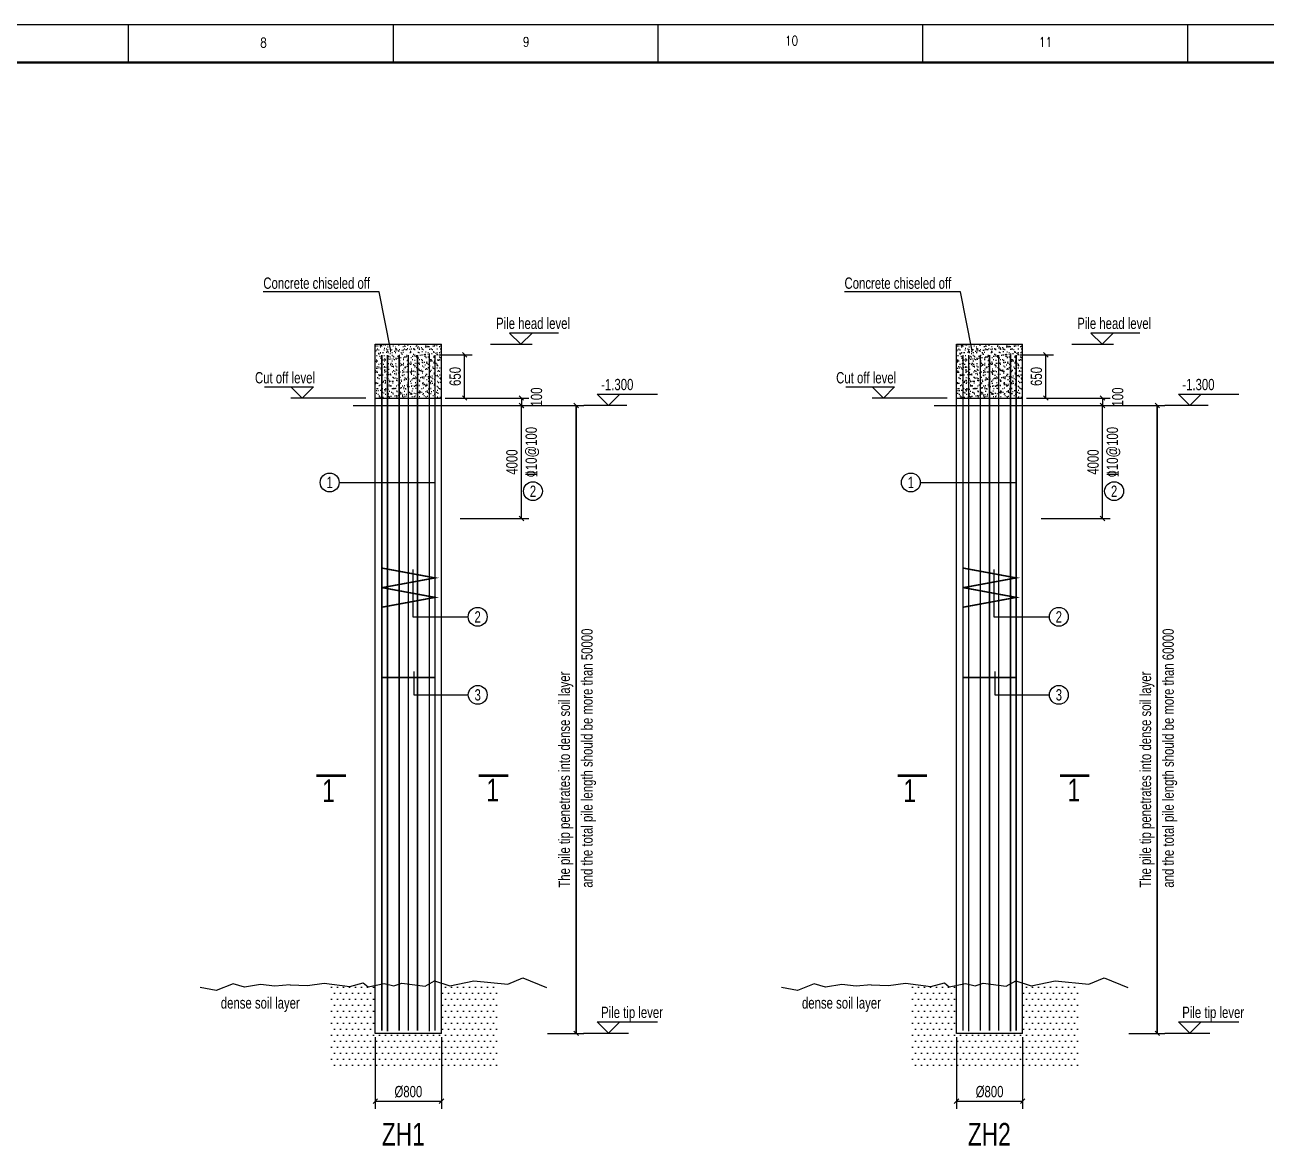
# Model space of a CAD drawing. Extents: x 878294 to 2409453, y -112941 to -40192.
# Drawn here: x 924616 to 957472, y -69877 to -40192 of the extents above; entities that cross this region are included whole.
import ezdxf
from ezdxf.enums import TextEntityAlignment as Align

# ---------------------------------------------------------------- set-up
doc = ezdxf.new("R2010")
doc.units = 0
doc.header["$LTSCALE"] = 2000
doc.header["$MEASUREMENT"] = 0
doc.layers.get('0').update_dxf_attribs({"linetype": 'CONTINUOUS'})
doc.layers.get('DEFPOINTS').update_dxf_attribs({"linetype": 'CONTINUOUS'})
for name, color, linetype in [('4', 2, 'CONTINUOUS'), ('S_01', 3, 'CONTINUOUS'), ('S_04', 2, 'CONTINUOUS'), ('S_07', 6, 'CONTINUOUS'), ('THIN', 1, 'CONTINUOUS')]:
    doc.layers.add(name, color=color, linetype=linetype)
doc.styles.add('KS', font='kstxt.shx', dxfattribs={"width": 0.75, "bigfont": 'kshz.shx'})
doc.styles.add('STANDA', font='romans.shx', dxfattribs={"width": 0.7, "bigfont": 'hztxt.shx'})
doc.dimstyles.new('KSDIM1', dxfattribs={"dimtxt": 300, "dimasz": 120, "dimexe": 200, "dimexo": 100, "dimgap": 100, "dimtad": 1, "dimdec": 0, "dimzin": 14, "dimdsep": 46, "dimtxsty": 'KS', "dimblk1": 'OBLIQUE', "dimblk2": 'OBLIQUE', "dimsah": 1, "dimcen": -900, "dimclrd": 7, "dimclre": 7, "dimclrt": 2, "dimadec": 3, "dimazin": 0, "dimtfac": 1, "dimtdec": 0, "dimtix": 1, "dimtmove": 2, "dimatfit": 2, "dimfxl": 200, "dimtolj": 1, "dimtzin": 14, "dimlwd": -3, "dimarcsym": 0})

# ---------------------------------------------------------------- blocks, each defined once
blk = doc.blocks.new('A$C649A5E08')
at = {"layer": 'THIN'}
for p, q in [((105125, 59400), (0, 59400)), ((49059, 59400), (49059, 58400)), ((56067, 59400), (56067, 58400)), ((63075, 59400), (63075, 58400)), ((70083, 59400), (70083, 58400)), ((77092, 59400), (77092, 58400)), ((104125, 58400), (2500, 58400))]:
    blk.add_line(p, q, dxfattribs=at)
at = {"layer": 'THIN', "const_width": 60}
blk.add_lwpolyline([(104125, 58400), (104125, 1000), (2500, 1000), (2500, 58400), (104125, 58400)], dxfattribs=at)
at = {"layer": 'THIN', "style": 'STANDA', "width": 0.8}
for s, p in [('8', (52556, 58804)), ('9', (59504, 58824)), ('10', (66445, 58857)), ('11', (73166, 58819))]:
    blk.add_text(s, height=250, dxfattribs=at).set_placement(p)
blk = doc.blocks.new('_Oblique')
at = {"color": 0, "linetype": 'ByBlock', "lineweight": -2}
blk.add_line((-0.5, -0.5), (0.5, 0.5), dxfattribs=at)
blk = doc.blocks.new('*D54')
at = {"color": 7, "lineweight": -2, "transparency": 16777216}
for p, q in [((937592, -50272), (939409, -50272)), ((938451, -66891), (939409, -66891))]:
    blk.add_line(p, q, dxfattribs=at)
at = {"color": 7, "lineweight": -3, "transparency": 16777216}
blk.add_line((939209, -66891), (939209, -50272), dxfattribs=at)
at = {"layer": 'DEFPOINTS', "color": 0, "transparency": 16777216}
for p in [(937492, -50272), (939209, -50272), (938351, -66891)]:
    blk.add_point(p, dxfattribs=at)
at = {"color": 7, "lineweight": -3, "transparency": 16777216, "xscale": 120, "yscale": 120, "zscale": 120}
for p, rotation in [((939209, -50272), 90), ((939209, -66891), 270)]:
    blk.add_blockref('_Oblique', p, dxfattribs=dict(at, rotation=rotation))
blk = doc.blocks.new('*D55')
at = {"color": 7, "lineweight": -2, "transparency": 16777216}
for p, q in [((933893, -66991), (933893, -68888)), ((935643, -66991), (935643, -68888))]:
    blk.add_line(p, q, dxfattribs=at)
at = {"color": 7, "lineweight": -3, "transparency": 16777216}
blk.add_line((933893, -68688), (935643, -68688), dxfattribs=at)
at = {"layer": 'DEFPOINTS', "color": 0, "transparency": 16777216}
for p in [(933893, -66891), (935643, -66891), (935643, -68688)]:
    blk.add_point(p, dxfattribs=at)
at = {"color": 7, "lineweight": -3, "transparency": 16777216, "xscale": 120, "yscale": 120, "zscale": 120, "rotation": 180}
blk.add_blockref('_Oblique', (933893, -68688), dxfattribs=at)
at = {"color": 7, "lineweight": -3, "transparency": 16777216, "xscale": 120, "yscale": 120, "zscale": 120}
blk.add_blockref('_Oblique', (935643, -68688), dxfattribs=at)
at = {"color": 2, "transparency": 16777216, "insert": (934768, -68438), "char_height": 300, "attachment_point": 5, "style": 'KS'}
blk.add_mtext('\\A1;%%c800', dxfattribs=at)
blk = doc.blocks.new('*D56')
at = {"color": 7, "lineweight": -2, "transparency": 16777216}
for p, q in [((936713, -50272), (937960, -50272)), ((936137, -53261), (937960, -53261))]:
    blk.add_line(p, q, dxfattribs=at)
at = {"color": 7, "lineweight": -3, "transparency": 16777216}
blk.add_line((937760, -53261), (937760, -50272), dxfattribs=at)
at = {"layer": 'DEFPOINTS', "color": 0, "transparency": 16777216}
for p in [(936613, -50272), (937760, -50272), (936037, -53261)]:
    blk.add_point(p, dxfattribs=at)
at = {"color": 7, "lineweight": -3, "transparency": 16777216, "xscale": 120, "yscale": 120, "zscale": 120}
for p, rotation in [((937760, -50272), 90), ((937760, -53261), 270)]:
    blk.add_blockref('_Oblique', p, dxfattribs=dict(at, rotation=rotation))
at = {"color": 2, "transparency": 16777216, "insert": (937510, -51767), "char_height": 300, "attachment_point": 5, "rotation": 90, "style": 'KS'}
blk.add_mtext('\\A1;4000', dxfattribs=at)
blk = doc.blocks.new('*D57')
at = {"color": 7, "lineweight": -2, "transparency": 16777216}
for p, q in [((935983, -50072), (937959, -50072)), ((935983, -50272), (937959, -50272))]:
    blk.add_line(p, q, dxfattribs=at)
at = {"color": 7, "lineweight": -3, "transparency": 16777216}
blk.add_line((937759, -50072), (937759, -50272), dxfattribs=at)
at = {"layer": 'DEFPOINTS', "color": 0, "transparency": 16777216}
for p in [(935883, -50072), (935883, -50272), (937759, -50272)]:
    blk.add_point(p, dxfattribs=at)
at = {"color": 7, "lineweight": -3, "transparency": 16777216, "xscale": 120, "yscale": 120, "zscale": 120}
for p, rotation in [((937759, -50072), 90), ((937759, -50272), 270)]:
    blk.add_blockref('_Oblique', p, dxfattribs=dict(at, rotation=rotation))
at = {"color": 2, "transparency": 16777216, "insert": (938161, -50044), "char_height": 300, "attachment_point": 5, "rotation": 90, "style": 'KS'}
blk.add_mtext('\\A1;100', dxfattribs=at)
blk = doc.blocks.new('*D58')
at = {"layer": 'DEFPOINTS', "color": 0, "transparency": 16777216}
for p in [(935472, -48930), (936258, -48930), (935643, -50072)]:
    blk.add_point(p, dxfattribs=at)
at = {"layer": 'S_07', "color": 7, "lineweight": -2, "transparency": 16777216}
for p, q in [((935572, -48930), (936458, -48930)), ((935743, -50072), (936458, -50072))]:
    blk.add_line(p, q, dxfattribs=at)
at = {"layer": 'S_07', "color": 7, "lineweight": -3, "transparency": 16777216}
blk.add_line((936258, -50072), (936258, -48930), dxfattribs=at)
at = {"layer": 'S_07', "color": 7, "lineweight": -3, "transparency": 16777216, "xscale": 120, "yscale": 120, "zscale": 120}
for p, rotation in [((936258, -48930), 90), ((936258, -50072), 270)]:
    blk.add_blockref('_Oblique', p, dxfattribs=dict(at, rotation=rotation))
at = {"layer": 'S_07', "color": 2, "transparency": 16777216, "insert": (936008, -49501), "char_height": 300, "attachment_point": 5, "rotation": 90, "style": 'KS'}
blk.add_mtext('\\A1;650', dxfattribs=at)
blk = doc.blocks.new('*D138')
at = {"color": 7, "lineweight": -2, "transparency": 16777216}
for p, q in [((952974, -50272), (954791, -50272)), ((953833, -66891), (954791, -66891))]:
    blk.add_line(p, q, dxfattribs=at)
at = {"color": 7, "lineweight": -3, "transparency": 16777216}
blk.add_line((954591, -66891), (954591, -50272), dxfattribs=at)
at = {"layer": 'DEFPOINTS', "color": 0, "transparency": 16777216}
for p in [(952874, -50272), (954591, -50272), (953733, -66891)]:
    blk.add_point(p, dxfattribs=at)
at = {"color": 7, "lineweight": -3, "transparency": 16777216, "xscale": 120, "yscale": 120, "zscale": 120}
for p, rotation in [((954591, -50272), 90), ((954591, -66891), 270)]:
    blk.add_blockref('_Oblique', p, dxfattribs=dict(at, rotation=rotation))
blk = doc.blocks.new('*D139')
at = {"color": 7, "lineweight": -2, "transparency": 16777216}
for p, q in [((949276, -66991), (949276, -68888)), ((951026, -66991), (951026, -68888))]:
    blk.add_line(p, q, dxfattribs=at)
at = {"color": 7, "lineweight": -3, "transparency": 16777216}
blk.add_line((949276, -68688), (951026, -68688), dxfattribs=at)
at = {"layer": 'DEFPOINTS', "color": 0, "transparency": 16777216}
for p in [(949276, -66891), (951026, -66891), (951026, -68688)]:
    blk.add_point(p, dxfattribs=at)
at = {"color": 7, "lineweight": -3, "transparency": 16777216, "xscale": 120, "yscale": 120, "zscale": 120, "rotation": 180}
blk.add_blockref('_Oblique', (949276, -68688), dxfattribs=at)
at = {"color": 7, "lineweight": -3, "transparency": 16777216, "xscale": 120, "yscale": 120, "zscale": 120}
blk.add_blockref('_Oblique', (951026, -68688), dxfattribs=at)
at = {"color": 2, "transparency": 16777216, "insert": (950151, -68438), "char_height": 300, "attachment_point": 5, "style": 'KS'}
blk.add_mtext('\\A1;%%c800', dxfattribs=at)
blk = doc.blocks.new('*D140')
at = {"color": 7, "lineweight": -2, "transparency": 16777216}
for p, q in [((952096, -50272), (953342, -50272)), ((951519, -53261), (953342, -53261))]:
    blk.add_line(p, q, dxfattribs=at)
at = {"color": 7, "lineweight": -3, "transparency": 16777216}
blk.add_line((953142, -53261), (953142, -50272), dxfattribs=at)
at = {"layer": 'DEFPOINTS', "color": 0, "transparency": 16777216}
for p in [(951996, -50272), (953142, -50272), (951419, -53261)]:
    blk.add_point(p, dxfattribs=at)
at = {"color": 7, "lineweight": -3, "transparency": 16777216, "xscale": 120, "yscale": 120, "zscale": 120}
for p, rotation in [((953142, -50272), 90), ((953142, -53261), 270)]:
    blk.add_blockref('_Oblique', p, dxfattribs=dict(at, rotation=rotation))
at = {"color": 2, "transparency": 16777216, "insert": (952892, -51767), "char_height": 300, "attachment_point": 5, "rotation": 90, "style": 'KS'}
blk.add_mtext('\\A1;4000', dxfattribs=at)
blk = doc.blocks.new('*D141')
at = {"color": 7, "lineweight": -2, "transparency": 16777216}
for p, q in [((951365, -50072), (953341, -50072)), ((951365, -50272), (953341, -50272))]:
    blk.add_line(p, q, dxfattribs=at)
at = {"color": 7, "lineweight": -3, "transparency": 16777216}
blk.add_line((953141, -50072), (953141, -50272), dxfattribs=at)
at = {"layer": 'DEFPOINTS', "color": 0, "transparency": 16777216}
for p in [(951265, -50072), (951265, -50272), (953141, -50272)]:
    blk.add_point(p, dxfattribs=at)
at = {"color": 7, "lineweight": -3, "transparency": 16777216, "xscale": 120, "yscale": 120, "zscale": 120}
for p, rotation in [((953141, -50072), 90), ((953141, -50272), 270)]:
    blk.add_blockref('_Oblique', p, dxfattribs=dict(at, rotation=rotation))
at = {"color": 2, "transparency": 16777216, "insert": (953544, -50044), "char_height": 300, "attachment_point": 5, "rotation": 90, "style": 'KS'}
blk.add_mtext('\\A1;100', dxfattribs=at)
blk = doc.blocks.new('*D142')
at = {"layer": 'DEFPOINTS', "color": 0, "transparency": 16777216}
for p in [(950854, -48930), (951641, -48930), (951025, -50072)]:
    blk.add_point(p, dxfattribs=at)
at = {"layer": 'S_07', "color": 7, "lineweight": -2, "transparency": 16777216}
for p, q in [((950954, -48930), (951841, -48930)), ((951125, -50072), (951841, -50072))]:
    blk.add_line(p, q, dxfattribs=at)
at = {"layer": 'S_07', "color": 7, "lineweight": -3, "transparency": 16777216}
blk.add_line((951641, -50072), (951641, -48930), dxfattribs=at)
at = {"layer": 'S_07', "color": 7, "lineweight": -3, "transparency": 16777216, "xscale": 120, "yscale": 120, "zscale": 120}
for p, rotation in [((951641, -48930), 90), ((951641, -50072), 270)]:
    blk.add_blockref('_Oblique', p, dxfattribs=dict(at, rotation=rotation))
at = {"layer": 'S_07', "color": 2, "transparency": 16777216, "insert": (951391, -49501), "char_height": 300, "attachment_point": 5, "rotation": 90, "style": 'KS'}
blk.add_mtext('\\A1;650', dxfattribs=at)

msp = doc.modelspace()

# ---------------------------------------------------------------- hatches: boundary and pattern name
at = {"layer": 'S_07'}
h = msp.add_hatch(dxfattribs=at)
h.set_pattern_fill('AR-SAND', color=256, scale=3, style=0)
h.set_pattern_definition([(37.5, (92013.57, 515407.28), (-4.800094, 146.823971), [0, -115.824, 0, -129.54, 0, -123.825]), (7.5, (92013.57, 515407.28), (134.856985, 215.04753), [0, -62.484, 0, -104.394, 0, -40.005]), (327.5, (91919.84, 515407.28), (237.297711, 0.431155), [0, -38.1, 0, -137.16, 0, -179.07]), (317.5, (91919.84, 515407.28), (229.066936, 66.878797), [0, -19.05, 0, -89.916, 0, -102.87])])
h.paths.add_polyline_path([(935642.54, -48647.97), (933892.54, -48647.97), (933892.54, -50071.56), (935642.54, -50071.56)])
h = msp.add_hatch(dxfattribs=at)
h.set_pattern_fill('AR-SAND', color=256, scale=3, style=0)
h.set_pattern_definition([(37.5, (107395.9, 515407.28), (-4.800094, 146.823971), [0, -115.824, 0, -129.54, 0, -123.825]), (7.5, (107395.9, 515407.28), (134.856985, 215.04753), [0, -62.484, 0, -104.394, 0, -40.005]), (327.5, (107302.18, 515407.28), (237.297711, 0.431155), [0, -38.1, 0, -137.16, 0, -179.07]), (317.5, (107302.18, 515407.28), (229.066936, 66.878797), [0, -19.05, 0, -89.916, 0, -102.87])])
h.paths.add_polyline_path([(951024.88, -48647.97), (949274.88, -48647.97), (949274.88, -50071.56), (951024.88, -50071.56)])
h = msp.add_hatch(dxfattribs=at)
h.set_pattern_fill('DOTS', color=256, scale=100, style=0)
h.set_pattern_definition([(0, (814065.7, 180554.95), (79.375, 158.75), [0, -158.75])])
h.paths.add_polyline_path([(935643.38, -66891.06), (933893.38, -66891.06), (933893.38, -65618.99), (933703.21, -65658.04), (933575.25, -65553.41), (933214.62, -65646.42), (932705.36, -65584.99), (932705.36, -67762.13), (937123.93, -67762.13), (937123.93, -65560.59), (936503.87, -65498.63), (935866.97, -65634.79), (935643.38, -65561.37)])
h = msp.add_hatch(dxfattribs=at)
h.set_pattern_fill('DOTS', color=256, scale=100, style=0)
h.set_pattern_definition([(0, (829448.03, 180554.95), (79.375, 158.75), [0, -158.75])])
h.paths.add_polyline_path([(951025.71, -66891.06), (949275.71, -66891.06), (949275.71, -65618.99), (949085.55, -65658.04), (948957.58, -65553.41), (948596.96, -65646.42), (948087.69, -65584.99), (948087.69, -67762.13), (952506.27, -67762.13), (952506.27, -65560.59), (951886.2, -65498.63), (951249.3, -65634.79), (951025.71, -65561.37)])

# ---------------------------------------------------------------- linework, layer by layer
for p, q in [((933892.54, -48647.97), (935642.54, -48647.97)), ((933892.54, -50071.56), (933892.54, -48647.97)), ((935642.54, -50071.56), (935642.54, -48647.97)), ((949274.88, -48647.97), (951024.88, -48647.97)), ((949274.88, -50071.56), (949274.88, -48647.97)), ((951024.88, -50071.56), (951024.88, -48647.97)), ((933893.38, -50271.56), (933893.38, -50071.56)), ((933893.38, -50071.56), (935643.38, -50071.56)), ((935643.38, -50271.56), (935643.38, -50071.56)), ((949275.71, -50271.56), (949275.71, -50071.56)), ((949275.71, -50071.56), (951025.71, -50071.56)), ((951025.71, -50271.56), (951025.71, -50071.56)), ((933305.64, -50271.56), (936613.31, -50271.56)), ((948687.98, -50271.56), (951995.64, -50271.56)), ((932935.09, -52306.69), (935472.98, -52306.69)), ((948317.42, -52306.69), (950855.32, -52306.69)), ((934886.08, -54613.19), (934886.08, -55863.7)), ((950268.41, -54613.19), (950268.41, -55863.7)), ((934886.08, -55863.7), (936352.18, -55863.7)), ((950268.41, -55863.7), (951734.51, -55863.7)), ((934908.94, -57308.64), (934908.94, -57929.41)), ((950291.27, -57308.64), (950291.27, -57929.41)), ((934908.94, -57929.41), (936353.5, -57929.41)), ((950291.27, -57929.41), (951735.83, -57929.41))]:
    msp.add_line(p, q)
at = {"color": 7}
for p, q in [((939208.93, -50271.56), (939208.93, -66890.06)), ((954591.27, -50271.56), (954591.27, -66890.06)), ((938610.19, -66891.06), (938903.13, -66891.06)), ((953992.53, -66891.06), (954285.47, -66891.06))]:
    msp.add_line(p, q, dxfattribs=at)
at = {"color": 2}
for p, q in [((935643.38, -66891.06), (933893.38, -66891.06)), ((951025.71, -66891.06), (949275.71, -66891.06))]:
    msp.add_line(p, q, dxfattribs=at)
for points in [[(938742.05, -48350.98), (937448.08, -48350.98), (937745.07, -48647.97), (938042.05, -48350.98)], [(954124.39, -48350.98), (952830.42, -48350.98), (953127.4, -48647.97), (953424.39, -48350.98)], [(936945.07, -48647.97), (938045.07, -48647.97)], [(952327.4, -48647.97), (953427.4, -48647.97)], [(930960.58, -49774.57), (932254.55, -49774.57), (931957.57, -50071.56), (931660.58, -49774.57)], [(946342.92, -49774.57), (947636.89, -49774.57), (947339.9, -50071.56), (947042.92, -49774.57)], [(933646.5, -50071.56), (931657.57, -50071.56)], [(949028.84, -50071.56), (947039.9, -50071.56)], [(931636.63, -65605.11), (931235.55, -65641.92), (930854.53, -65597.65), (930429.22, -65668.49), (930127.95, -65579.94), (929684.91, -65757.04), (929259.59, -65677.34)], [(931636.63, -65605.11), (932098.02, -65627.32), (932539.9, -65565.04), (933214.62, -65646.42), (933575.25, -65553.41), (933703.21, -65658.04), (934127.82, -65570.85), (934383.75, -65628.98), (934598.96, -65559.23), (935209.7, -65640.6), (935459.81, -65501.1), (935866.97, -65634.79), (936503.87, -65498.63), (937397.1, -65587.89), (937799.06, -65424.24), (938424.33, -65677.16)], [(947018.96, -65605.11), (946617.88, -65641.92), (946236.87, -65597.65), (945811.55, -65668.49), (945510.28, -65579.94), (945067.24, -65757.04), (944641.92, -65677.34)], [(947018.96, -65605.11), (947480.36, -65627.32), (947922.24, -65565.04), (948596.96, -65646.42), (948957.58, -65553.41), (949085.55, -65658.04), (949510.16, -65570.85), (949766.08, -65628.98), (949981.3, -65559.23), (950592.03, -65640.6), (950842.15, -65501.1), (951249.3, -65634.79), (951886.2, -65498.63), (952779.44, -65587.89), (953181.39, -65424.24), (953806.66, -65677.16)]]:
    msp.add_lwpolyline(points)
at = {"color": 1, "const_width": 40}
for points in [[(934063.77, -66819.33), (934063.77, -48929.55)], [(934214.19, -66833.4), (934214.19, -48929.55)], [(934525.47, -66819.33), (934525.47, -48929.55)], [(934767.36, -66821.27), (934767.36, -48929.55)], [(935011.28, -66819.33), (935011.28, -48929.55)], [(935322.56, -66833.4), (935322.56, -48929.55)], [(935472.98, -66819.33), (935472.98, -48929.55)], [(949446.1, -66819.33), (949446.1, -48929.55)], [(949596.53, -66833.4), (949596.53, -48929.55)], [(949907.81, -66819.33), (949907.81, -48929.55)], [(950149.69, -66821.27), (950149.69, -48929.55)], [(950393.61, -66819.33), (950393.61, -48929.55)], [(950704.89, -66833.4), (950704.89, -48929.55)], [(950855.32, -66819.33), (950855.32, -48929.55)], [(934077.9, -54574.9), (935472.98, -54833.13), (934077.9, -55091.36)], [(949460.23, -54574.9), (950855.32, -54833.13), (949460.23, -55091.36)], [(934077.9, -55607.83), (935472.98, -55349.59), (934077.9, -55091.36)], [(949460.23, -55607.83), (950855.32, -55349.59), (949460.23, -55091.36)], [(934077.9, -57470.59), (935472.98, -57470.59)], [(949460.23, -57470.59), (950855.32, -57470.59)]]:
    msp.add_lwpolyline(points, dxfattribs=at)
for centre in [(932685.09, -52306.69), (948067.42, -52306.69), (938065.01, -52537.43), (953447.34, -52537.43), (936602.18, -55863.7), (951984.51, -55863.7), (936603.5, -57929.41), (951985.83, -57929.41)]:
    msp.add_circle(centre, 250)
at = {"layer": '4'}
for p, q in [((933998.28, -47258.52), (930925.9, -47258.52)), ((934306.12, -48819.14), (933998.28, -47258.52)), ((949380.62, -47258.52), (946308.23, -47258.52)), ((949688.45, -48819.14), (949380.62, -47258.52))]:
    msp.add_line(p, q, dxfattribs=at)
for points in [[(940368.19, -49967.01), (940068.19, -50267.01), (939768.19, -49967.01), (941366.37, -49967.01)], [(955750.53, -49967.01), (955450.53, -50267.01), (955150.53, -49967.01), (956748.71, -49967.01)], [(940366.53, -66586.51), (940066.53, -66886.51), (939766.53, -66586.51), (941364.71, -66586.51)], [(955748.86, -66586.51), (955448.86, -66886.51), (955148.86, -66586.51), (956747.04, -66586.51)]]:
    msp.add_lwpolyline(points, dxfattribs=at)
at = {"layer": 'DEFPOINTS', "color": 0}
for p in [(936205.88, -48804.55), (951588.21, -48804.55)]:
    msp.add_point(p, dxfattribs=at)
at = {"layer": 'S_01', "color": 2}
for p, q in [((933893.38, -66891.06), (933893.38, -50271.56)), ((935643.38, -66891.06), (935643.38, -50271.56)), ((949275.71, -66891.06), (949275.71, -50271.56)), ((951025.71, -66891.06), (951025.71, -50271.56))]:
    msp.add_line(p, q, dxfattribs=at)
at = {"layer": 'S_01', "const_width": 72}
for points in [[(932333.33, -60071.77), (933116.32, -60071.77)], [(936630.87, -60071.77), (937413.86, -60071.77)], [(947715.66, -60071.77), (948498.66, -60071.77)], [(952013.2, -60071.77), (952796.2, -60071.77)]]:
    msp.add_lwpolyline(points, dxfattribs=at)
at = {"layer": 'S_04'}
for p, q in [((940550.78, -50271.56), (939408.15, -50271.56)), ((955933.11, -50271.56), (954790.48, -50271.56)), ((940597.35, -66891.06), (939406.48, -66891.06)), ((955979.69, -66891.06), (954788.81, -66891.06))]:
    msp.add_line(p, q, dxfattribs=at)

# ---------------------------------------------------------------- block references
msp.add_blockref('A$C649A5E08', (878294.31, -99592.05))

# ---------------------------------------------------------------- texts
at = {"style": 'KS', "width": 0.75}
for s, p in [('Pile head level', (937089.28, -48243.87)), ('Pile head level', (952471.62, -48243.87)), ('Cut off level', (930708.16, -49684.57)), ('-1.300', (939869.96, -49864.57)), ('Cut off level', (946090.49, -49684.57)), ('-1.300', (955252.29, -49864.57)), ('Pile tip lever', (939868.29, -66484.07)), ('Pile tip lever', (955250.63, -66484.07))]:
    msp.add_text(s, height=300, dxfattribs=at).set_placement(p)
for s, p in [('\x8410@100', (938169.47, -52172.71)), ('\x8410@100', (953551.81, -52172.71)), ('and the total pile length should be more than 50000 ', (939645.9, -63034.4)), ('and the total pile length should be more than 60000 ', (955028.23, -63034.4)), ('The pile tip penetrates into dense soil layer', (939044.65, -63034.4)), ('The pile tip penetrates into dense soil layer', (954426.98, -63034.4))]:
    msp.add_text(s, height=300, rotation=90, dxfattribs=at).set_placement(p)
for s, p in [('1', (932685.09, -52306.69)), ('1', (948067.42, -52306.69)), ('2', (938065.01, -52537.43)), ('2', (953447.34, -52537.43)), ('2', (936602.18, -55863.7)), ('2', (951984.51, -55863.7)), ('3', (936603.5, -57929.41)), ('3', (951985.83, -57929.41))]:
    msp.add_text(s, height=300, dxfattribs=at).set_placement(p, align=Align.MIDDLE)
at = {"color": 0, "style": 'KS', "width": 0.75}
for p in [(930848.4, -66122.3), (946230.73, -66122.3)]:
    msp.add_text('dense soil layer', height=300, dxfattribs=at).set_placement(p, align=Align.MIDDLE)
at = {"layer": '4', "style": 'KS', "width": 0.75}
for p in [(930929.15, -47180.5), (946311.48, -47180.5)]:
    msp.add_text('Concrete chiseled off', height=300, dxfattribs=at).set_placement(p)
at = {"layer": 'S_01', "style": 'KS', "width": 0.75}
for s, p in [('1', (932486.73, -60765.68)), ('1', (936832.11, -60748.94)), ('1', (947869.07, -60765.68)), ('1', (952214.44, -60748.94)), ('ZH1', (934065.59, -69862.48)), ('ZH2', (949575.21, -69862.48))]:
    msp.add_text(s, height=600, dxfattribs=at).set_placement(p)

# ---------------------------------------------------------------- dimensions: what is measured, and where the dimension line sits
for base, p1, p2, picture, middle in [((937758.73, -50271.56), (935882.72, -50071.56), (935882.72, -50271.56), '*D57', (938161.39, -50044.31)), ((953141.07, -50271.56), (951265.06, -50071.56), (951265.06, -50271.56), '*D141', (953543.72, -50044.31))]:
    dim = msp.add_linear_dim(base=base, p1=p1, p2=p2, angle=90, text='100', dimstyle='KSDIM1', override={"dimtxsty": 'KS'})
    dim.commit()
    dim.dimension.update_dxf_attribs({"geometry": picture, "text_midpoint": middle, "dimtype": 160})
for base, p1, p2, text, picture, middle in [((937759.57, -50271.56), (936036.54, -53261.48), (936613.31, -50271.56), '4000', '*D56', (937509.57, -51766.52)), ((939208.93, -50271.56), (938351.07, -66891.06), (937491.87, -50271.56), ' ', '*D54', (939208.93, -58581.31)), ((953141.9, -50271.56), (951418.87, -53261.48), (951995.64, -50271.56), '4000', '*D140', (952891.9, -51766.52)), ((954591.27, -50271.56), (953733.4, -66891.06), (952874.21, -50271.56), ' ', '*D138', (954591.27, -58581.31))]:
    dim = msp.add_linear_dim(base=base, p1=p1, p2=p2, angle=90, text=text, dimstyle='KSDIM1', override={"dimtxsty": 'KS'})
    dim.commit()
    dim.dimension.update_dxf_attribs({"geometry": picture, "text_midpoint": middle})
for base, p1, p2, picture, middle in [((935643.38, -68687.63), (933893.38, -66891.06), (935643.38, -66891.06), '*D55', (934768.38, -68437.63)), ((951025.71, -68687.63), (949275.71, -66891.06), (951025.71, -66891.06), '*D139', (950150.71, -68437.63))]:
    dim = msp.add_linear_dim(base=base, p1=p1, p2=p2, text='%%c800', dimstyle='KSDIM1', override={"dimtxsty": 'KS'})
    dim.commit()
    dim.dimension.update_dxf_attribs({"geometry": picture, "text_midpoint": middle})
at = {"layer": 'S_07'}
for base, p1, p2, picture, middle in [((936258.34, -48929.55), (935642.54, -50071.56), (935472.15, -48929.55), '*D58', (936008.34, -49500.55)), ((951640.67, -48929.55), (951024.88, -50071.56), (950854.48, -48929.55), '*D142', (951390.67, -49500.55))]:
    dim = msp.add_linear_dim(base=base, p1=p1, p2=p2, angle=90, text='650', dimstyle='KSDIM1', override={"dimtxsty": 'KS'}, dxfattribs=at)
    dim.commit()
    dim.dimension.update_dxf_attribs({"geometry": picture, "text_midpoint": middle})

doc.saveas('drawing.dxf')
